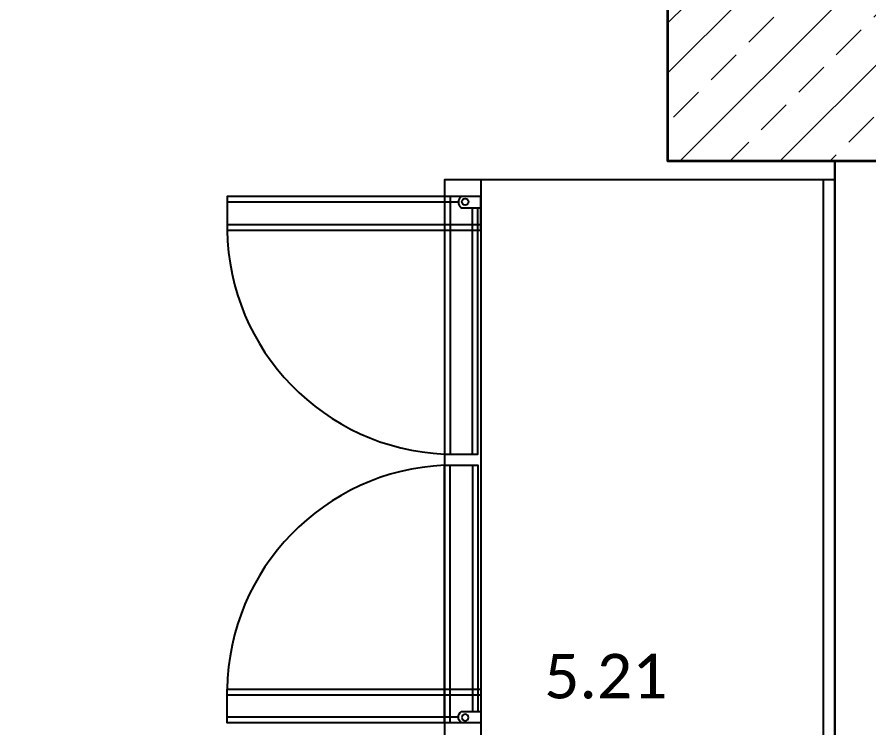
# Model space of a CAD drawing. Header units: millimetres. Extents: x -10496 to -5455, y -188 to 7293.
# Drawn here: x -6301.6 to -6148.7, y 3458.5 to 3586.1 of the extents above; entities that cross this region are included whole.
import ezdxf

# ---------------------------------------------------------------- set-up
doc = ezdxf.new("R2010")
doc.units = ezdxf.units.MM
for name, color, linetype, lineweight in [('00 KOLON TARARMA', 43, 'Continuous', 13), ('GJC_duvar', 10, 'Continuous', 30), ('GJC_kolon', 87, 'Continuous', 35), ('GJC_ölçüler', 253, 'Continuous', 5)]:
    doc.layers.add(name, color=color, linetype=linetype, lineweight=lineweight)
for name, color, linetype in [('GJC ALAN', 2, 'Continuous'), ('Kıtc-002 Çizgi', 7, 'Continuous'), ('Kıtc-008 Rakam', 1, 'Continuous')]:
    doc.layers.add(name, color=color, linetype=linetype)
doc.styles.get("Standard").update_dxf_attribs({"font": 'calibri.ttf', "height": 15})

# ---------------------------------------------------------------- blocks, each defined once
blk = doc.blocks.new('rölöveteyit')
at = {"layer": '00 KOLON TARARMA'}
h = blk.add_hatch(dxfattribs=at)
h.set_pattern_fill('ANSI33', color=256, scale=2, angle=360, style=0)
h.set_pattern_definition([(45, (78636.961, -7834.581), (-8.980256, 8.980256), []), (45, (78645.941, -7834.581), (-8.980256, 8.980256), [6.35, -3.175])])
h.paths.add_polyline_path([(32967.04, -28169.68), (32917.04, -28169.68), (32917.04, -28076.68), (32967.04, -28076.68)])
at = {"layer": 'GJC_duvar'}
blk.add_lwpolyline([(32947.04, -28675.68), (32947.04, -28169.68)], dxfattribs=at)
at = {"layer": 'GJC_kolon'}
blk.add_lwpolyline([(32967.04, -28076.68), (32917.04, -28076.68), (32917.04, -28169.68), (32967.04, -28169.68), (32967.04, -28075.68)], dxfattribs=at)
blk = doc.blocks.new('A$C4C105235')
at = {"layer": 'Kıtc-002 Çizgi'}
for points in [[(2, 3), (2, 6.5), (0, 6.5), (0, 3)], [(0, 6), (0, 0), (46.2, 0), (46.2, 6), (2, 6)], [(0, 5), (0, 1), (46.2, 1), (46.2, 5), (2, 5)]]:
    blk.add_lwpolyline(points, dxfattribs=at)
blk.add_circle((0.93, 3.71), 0.596, dxfattribs=at)
blk.add_arc((1, 3.75), 1.25, 216.8699, 323.1301, dxfattribs=at)
blk = doc.blocks.new('A$C068C4219')
at = {"layer": 'Kıtc-002 Çizgi'}
for p, q in [((257.48, 107), (32.48, 107)), ((32.48, 45.5), (257.48, 45.5))]:
    blk.add_line(p, q, dxfattribs=at)
blk.add_lwpolyline([(257.48, 39), (257.48, 109), (32.48, 109), (32.48, 39)], close=True, dxfattribs=at)
at = {"layer": 'Kıtc-002 Çizgi', "color": 251}
for points in [[(41.48, 45.5), (35.48, 45.5), (35.48, 0), (41.48, 0), (41.48, 45.5)], [(36.48, 41.5), (36.48, 0), (40.48, 0), (40.48, 45.5)], [(123.88, 45.5), (129.88, 45.5), (129.88, 0), (123.88, 0), (123.88, 45.5)], [(128.88, 41.5), (128.88, 0), (124.88, 0), (124.88, 45.5)]]:
    blk.add_lwpolyline(points, dxfattribs=at)
for centre, start, end in [((40.86, 40.86), 270.8691, 357.3948), ((124.5, 40.86), 182.6052, 269.1309)]:
    blk.add_arc(centre, 40.86, start, end, dxfattribs=at)
blk.add_blockref('A$C4C105235', (35.48, 39), dxfattribs=at)
at = {"layer": 'Kıtc-002 Çizgi', "color": 251, "xscale": -1}
blk.add_blockref('A$C4C105235', (129.88, 39), dxfattribs=at)

msp = doc.modelspace()

# ---------------------------------------------------------------- linework, layer by layer
at = {"layer": 'GJC_duvar'}
msp.add_lwpolyline([(-6154.88, 3054.3), (-6154.88, 3560.3)], dxfattribs=at)

# ---------------------------------------------------------------- next in the draw order: block references
at = {"layer": 'GJC_ölçüler'}
msp.add_blockref('rölöveteyit', (-39101.92, 31729.97), dxfattribs=at)

# ---------------------------------------------------------------- next in the draw order: linework, layer by layer
at = {"layer": 'GJC ALAN', "color": 40, "lineweight": 30, "true_color": 0xf8d731}
msp.add_lwpolyline([(-6189.38, 4719.3), (-6975.23, 4719.3), (-6974.84, 4329.33), (-6923.3, 4328.31), (-6909.38, 4329.31), (-6910.23, 2969.82), (-6184.88, 2969.82), (-6184.88, 3054.3), (-6154.88, 3054.3), (-6154.88, 3560.3), (-6184.88, 3560.3), (-6184.88, 3653.3), (-6154.88, 3653.3), (-6154.88, 4054.3), (-6184.88, 4054.3), (-6184.88, 4146.3), (-6159.88, 4146.3), (-6154.88, 4650.3), (-6189.38, 4650.3)], close=True, dxfattribs=at)

# ---------------------------------------------------------------- next in the draw order: block references
at = {"rotation": 270}
msp.add_blockref('A$C068C4219', (-6263.89, 3589.35), dxfattribs=at)

# ---------------------------------------------------------------- next in the draw order: texts
at = {"layer": 'Kıtc-008 Rakam', "color": 1}
msp.add_text('5.21', height=8, dxfattribs=at).set_placement((-6207, 3463.82))

doc.saveas('drawing.dxf')
